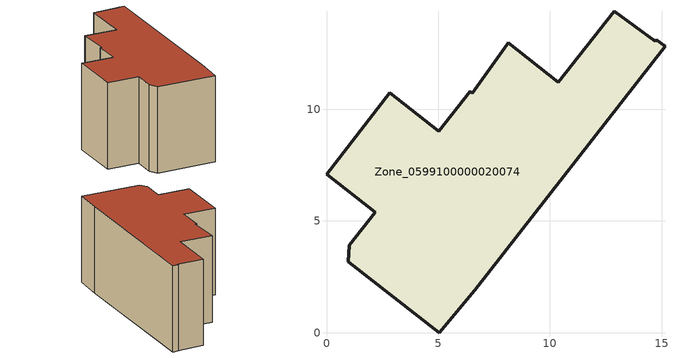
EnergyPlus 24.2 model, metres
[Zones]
Zone_0599100000020074
 floor ground (C_G): 6.43,10.79 6.52,10.72 8.09,12.9 8.13,12.97 10.38,11.2 12.87,14.38 14.71,13.04 14.76,13.11 15.15,12.81 6.63,1.91 5.04,0 0.98,3.17 1.01,3.91 2.19,5.38 0,7.08 2.82,10.73 5.03,9.01 z4.03
 wall outside (C_F): 15.15,12.81 14.76,13.11 14.71,13.04 12.87,14.38 10.38,11.2 8.13,12.97 8.09,12.9 6.52,10.72 6.43,10.79 5.03,9.01 2.82,10.73 0,7.08 2.19,5.38 1.01,3.91 0.98,3.17 5.04,0 6.63,1.91 15.15,12.81 z4.03:11.46
 roof outside (C_R): 6.52,10.72 6.43,10.79 5.03,9.01 2.82,10.73 0,7.08 2.19,5.38 1.01,3.91 0.98,3.17 5.04,0 6.63,1.91 15.15,12.81 14.76,13.11 14.71,13.04 12.87,14.38 10.38,11.2 8.13,12.97 8.09,12.9 z11.46
[BUILDING]
Pand.0599100000020074: North Axis=0; Terrain=City; Loads Convergence Tolerance Value=0.04; Temperature Convergence Tolerance Value=0.4; Solar Distribution=FullExterior; Maximum Number of Warmup Days=25; Minimum Number of Warmup Days=1
[Site:Location]
Rotterdam.The.Hague.AP_ZH_NLD Design_Conditions: Latitude=51.96; Longitude=4.45; Time Zone=1; Elevation=-4.5
[SITE:GROUNDTEMPERATURE:BUILDINGSURFACE]
18, 18, 18, 18, 18, 18, 18, 18, 18, 18, 18, 18
[MATERIAL] Thermal Absorptance=0.9; Solar Absorptance=0.7; Visible Absorptance=0.7
Name | Roughness | Thickness | Conductivity | Density | Specific Heat
G.TI.1975-1991 | MediumSmooth | 0.15 | 0.288461 | 540 | 1210
F.TI.1975-1991 | Rough | 0.3 | 0.230769 | 1920 | 840
R.TI.1975-1991 | MediumRough | 0.2 | 0.153846 | 1500 | 1000
[CONSTRUCTION]
C_G: G.TI.1975-1991
C_F: F.TI.1975-1991
C_R: R.TI.1975-1991
[ZONE]
Zone_0599100000020074: Type=1; Multiplier=1; Ceiling Height=Autocalculate; Volume=Autocalculate; Floor Area=autocalculate; Part of Total Floor Area=Yes
[ZONEINFILTRATION:DESIGNFLOWRATE]
Infil_Zone_0599100000020074: Zone or ZoneList or Space or SpaceList=Zone_0599100000020074; Schedule=AlwaysOn; Design Flow Rate Calculation Method=Flow/Area; Flow Rate per Floor Area=0.003; Constant Term Coefficient=1; Temperature Term Coefficient=0; Velocity Term Coefficient=0; Velocity Squared Term Coefficient=0
[HVACTEMPLATE:ZONE:IDEALLOADSAIRSYSTEM]
Zone_0599100000020074: Maximum Heating Supply Air Temperature=50; Minimum Cooling Supply Air Temperature=13; Maximum Heating Supply Air Humidity Ratio=0.0156; Minimum Cooling Supply Air Humidity Ratio=0.0077; Heating Limit=NoLimit; Cooling Limit=NoLimit; Dehumidification Control Type=ConstantSensibleHeatRatio; Cooling Sensible Heat Ratio=0.7; Dehumidification Setpoint=60; Humidification Control Type=None; Humidification Setpoint=30; Outdoor Air Method=None; Outdoor Air Flow Rate per Person=0.00944; Outdoor Air Flow Rate per Zone Floor Area=0; Outdoor Air Flow Rate per Zone=0; Demand Controlled Ventilation Type=None; Outdoor Air Economizer Type=NoEconomizer; Heat Recovery Type=None; Sensible Heat Recovery Effectiveness=0.7; Latent Heat Recovery Effectiveness=0.65
[ZONECONTROL:THERMOSTAT]
ThermostatControl_Zone_0599100000020074: Zone or ZoneList=Zone_0599100000020074; Control Type Schedule=DualSetpointControlType; Control 1=Thermostat_Zone_0599100000020074; Temperature Difference Between Cutout And Setpoint=0
[THERMOSTATSETPOINT:DUALSETPOINT]
Thermostat_Zone_0599100000020074: Heating Setpoint Temperature Schedule=HeatingSetpoint_Zone_0599100000020074; Cooling Setpoint Temperature Schedule=CoolingSetpoint_Zone_0599100000020074
[SCHEDULE:COMPACT]
HeatingSetpoint_Zone_0599100000020074: Through: 12/31, For: AllDays, Until: 24:00, 21
CoolingSetpoint_Zone_0599100000020074: Through: 12/31, For: AllDays, Until: 24:00, 24
DualSetpointControlType: Through: 12/31, For: AllDays, Until: 24:00, 4
AlwaysOn: Through: 12/31, For: AllDays, Until: 24:00, 1
